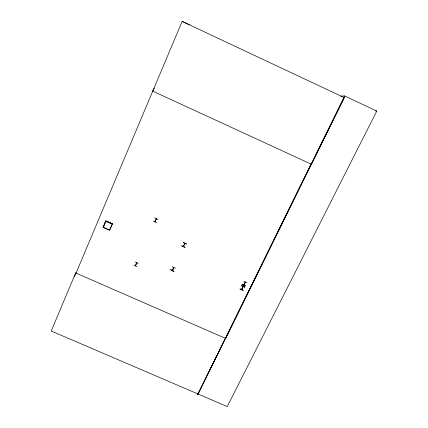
<?xml version="1.0" encoding="UTF-8"?>
<svg xmlns="http://www.w3.org/2000/svg" width="428" height="428" viewBox="0 0 428 428"><rect width="100%" height="100%" fill="white"/><g stroke="black" fill="none" stroke-linecap="round" stroke-linejoin="round"><path stroke-width="0.64" d="M340.87 96.129L344.615 95.942L376.784 111.071L227.236 406.6L198.046 393.985L311.065 164.09M197.57 393.562L197.452 394.894L225.412 338.318M135.489 265.51L135.446 265.906L136.88 262.69M243.291 290.312L240.076 288.814M155.048 221.848L156.359 218.564M156.461 218.692L156.193 218.836M242.243 284.433L245.469 285.792M183.671 246.228L183.494 246.533M184.687 243.591L184.96 243.409M183.532 246.416L184.971 243.281M172.436 270.234L172.318 270.56L173.795 267.361M172.505 270.459L173.907 267.409M243.067 286.418L241.638 289.558L241.729 289.157M243.826 285.059L245.324 282.015L243.816 285.027M185.067 247.25L181.809 245.731M183.414 246.325L184.853 243.227M183.5 246.1L183.398 246.319M175.448 268.212L172.2 266.751M170.767 269.8L173.918 271.486L170.767 269.811M156.172 218.954L156.316 218.633M74.579 276.713L75.681 272.962L76.04 273.112L182.141 21.4L189.337 24.722M172.334 270.528L173.736 267.489M173.987 271.336L170.74 269.875M243.222 290.457L240.006 289.018M245.399 286.006L242.184 284.567M103.041 227.38L105.807 220.923L112.457 223.871L109.718 230.28L103.041 227.38L105.807 220.923M103.298 227.284L105.914 221.18L112.195 223.967L109.568 230.061L103.341 227.241M154.743 217.868L158.055 219.361M181.718 245.945L184.998 247.405M135.35 265.825L136.655 262.787M137.024 266.607L133.787 265.109M138.41 263.482L135.173 261.968M153.272 221.126L156.595 222.592M154.995 221.87L156.445 218.703M241.611 285.738L244.896 287.044L241.595 285.711M243.767 281.319L247.01 282.715M243.248 286.573L241.756 289.467M245.431 282.111L243.949 285.155L243.799 284.92M198.036 394.081L344.615 95.942M344.347 97.664L311.434 164.261L152.363 90.966M152.743 91.143L154.267 88.179M156.156 218.992L156.471 218.617M112.457 223.871L105.914 221.18M184.832 243.313L184.671 243.666M243.147 286.476L241.922 289.344M375.527 110.996L376.784 111.071M198.046 393.985L51.216 331.021L75.697 272.92L76.056 273.075M75.681 272.962L225.759 338.468L344.214 97.6L182.141 21.4M241.585 285.727L244.811 287.215M105.764 220.96L112.42 223.914M186.555 244.003L183.27 242.537L186.555 244.019"/></g></svg>
